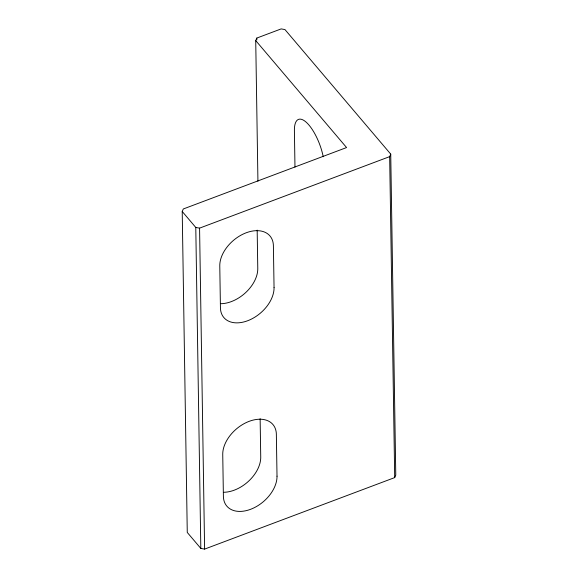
<?xml version="1.0" encoding="UTF-8"?>
<svg xmlns="http://www.w3.org/2000/svg" width="578" height="578" viewBox="0 0 578 578"><rect width="100%" height="100%" fill="white"/><g stroke="black" fill="none" stroke-linecap="round" stroke-linejoin="round"><path stroke-width="0.87" d="M182.222 211.49L183.298 208.976L346.576 147.556L255.722 40.583L256.805 38.069L281.175 28.9L284.961 29.579L390.735 154.116L395.778 475.08L394.702 477.594L204.612 549.1L200.819 548.421L187.265 532.454L182.222 211.49L195.783 227.457L200.819 548.421M394.702 477.594L389.659 156.631L390.735 154.116M195.783 227.457L199.576 228.137L389.659 156.631M294.975 167.093L294.404 130.541A30.677 10.996 69.4 0 1 306.369 122.355A30.677 10.996 69.4 0 1 323.21 156.725M256.805 38.069L256.827 39.868M255.722 40.583L257.933 181.232M257.174 230.138L257.774 268.474A30.677 20.259 -40.3 0 1 221.049 303.71M260.136 418.696L260.736 457.032A30.677 20.259 -40.3 0 1 224.011 492.268M199.576 228.137L204.612 549.1M274.051 287.634L273.394 245.729A30.677 20.259 -40.3 0 0 246.221 232.768A30.677 20.259 -40.3 0 0 219.777 265.902L220.435 307.799A30.677 20.259 -40.3 0 0 247.608 320.761A30.677 20.259 -40.3 0 0 274.051 287.634M277.014 476.193L276.356 434.288A30.677 20.259 -40.3 0 0 249.183 421.326A30.677 20.259 -40.3 0 0 222.74 454.46L223.397 496.358A30.677 20.259 -40.3 0 0 250.563 509.319A30.677 20.259 -40.3 0 0 277.014 476.193"/></g></svg>
